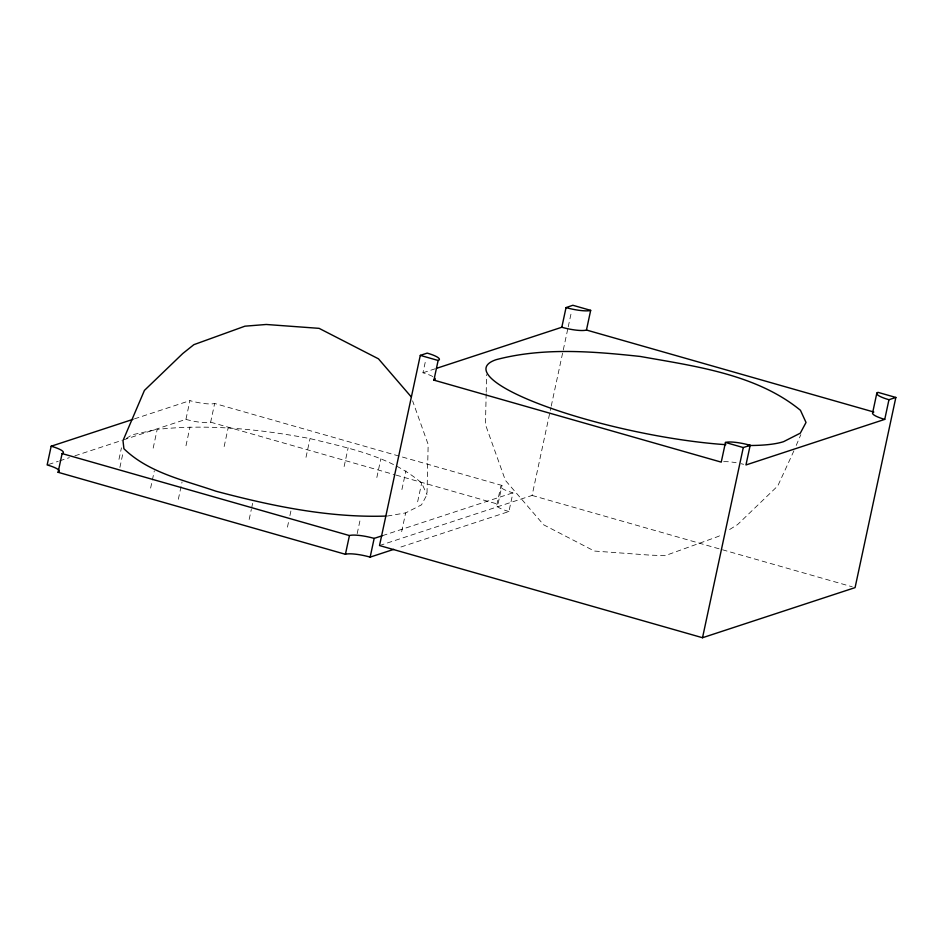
<?xml version="1.0" encoding="UTF-8"?>
<svg xmlns="http://www.w3.org/2000/svg" width="943" height="943" viewBox="0 0 943 943"><rect width="100%" height="100%" fill="white"/><g stroke="black" fill="none" stroke-linecap="round" stroke-linejoin="round"><path stroke-width="0.71" stroke-dasharray="4.71 3.54" d="M387.314 516.069L405.655 512.898L421.521 504.835L426.979 494.651L428.169 444.459L412.598 400.858M486.175 393.667L485.445 424.527L505.401 480.376L543.651 524.815L594.373 551.054L649.857 555.121L665.074 555.686L718.696 536.284L722.232 534.092M486.211 392.205L486.635 374.571M118.971 459.359L121.447 447.831M119.891 467.445L123.285 451.603M153.179 448.125L157.198 429.395C208.238 423.855 259.761 429.159 310.023 438.589C348.721 448.173 390.661 456.212 421.662 483.052L426.979 494.651M150.621 488.097L154.334 470.816M123.474 439.874L185.924 419.364L189.944 400.634A19.532 3.866 12.1 0 0 214.662 403.463L501.994 485.456A19.532 3.866 12.1 0 0 512.945 492.812L508.925 511.53L397.899 548.001M185.983 445.744L189.991 427.014M178.345 499.248L182.046 481.967M185.924 419.364A19.532 3.866 12.1 0 0 210.654 422.181L214.662 403.463M224.151 446.558L228.159 427.827M249.164 519.463L251.333 509.373M251.64 507.935L252.877 502.171M287.45 527.137L288.688 521.385M289.914 515.621L291.151 509.857M306.004 457.32L310.023 438.589M344.124 466.537L348.144 447.807M357.185 533.644L360.273 519.239M376.835 477.523L380.854 458.805M432.825 376.587A19.532 3.866 12.1 0 0 422.971 372.78L425.682 360.143M401.907 489.547L405.926 470.816M401.647 531.628L405.655 512.898M417.643 501.77L421.662 483.052M496.808 504.941L500.827 486.223M508.925 511.53A19.532 3.866 12.1 0 1 497.987 504.187L501.994 485.456M379.522 545.549L532.088 495.44L550.924 407.565M551.231 406.115L562.971 351.374M563.277 349.936L567.91 328.329M568.216 326.879L571.623 311.037M793.912 450.837L777.786 485.904L737.567 524.591L726.959 531.168M796.222 445.438L800.843 434.629M126.374 438.448L132.008 434.806L157.198 429.395M134.436 418.869L189.944 400.634M48.541 464.486L58.254 461.292M59.645 460.844L69.358 457.65M74.91 455.823L122.095 440.322M422.971 372.78L435.466 368.689M382.493 535.659L512.945 492.812M532.088 495.44L852.248 586.805M210.654 422.181L394.657 474.694M396.072 475.095L497.987 504.187M723.635 461.716A19.532 3.866 12.1 0 1 736.129 462.718M741.115 463.72A19.532 3.866 12.1 0 1 743.579 464.31"/><path stroke-width="1.41" d="M133.046 419.329L51.17 446.216L47.15 464.946A19.532 3.866 12.1 0 1 59.15 470.486M393.738 549.368L370.151 557.124A19.532 3.866 12.1 0 0 345.421 554.295L58.089 472.29L62.108 453.571A19.532 3.866 12.1 0 0 51.17 446.216M345.421 554.295L349.44 535.565A19.532 3.866 12.1 0 1 374.159 538.394L382.493 535.659M370.151 557.124L374.159 538.394M888.954 399.714L884.746 419.376L745.96 464.958L750.18 445.296A19.532 3.866 12.1 0 0 725.462 442.467L721.242 462.129L433.91 380.135L438.13 360.474A19.532 3.866 12.1 0 0 427.179 353.118L420.295 355.381L379.522 545.549L702.523 637.727L855.077 587.619L895.85 397.451L878.016 392.359A19.532 3.866 12.1 0 0 888.954 399.714L895.85 397.451M561.816 327.256L566.036 307.595L572.849 305.273L590.672 310.365L586.463 330.026A19.532 3.866 12.1 0 1 561.816 327.256L436.857 368.23M702.523 637.727L743.284 447.56L750.18 445.296M872.629 412.786L876.837 393.125M385.852 516.08C328.305 517.907 271.313 505.872 215.971 491.22C184.298 480.258 148.664 472.808 123.91 448.727L122.991 440.64L144.432 390.402L182.73 353.554L193.869 344.666L244.932 326.184L266.268 324.475L319.111 328.353L378.473 358.835L411.136 396.767M586.463 330.026L873.807 412.02A19.532 3.866 12.1 0 0 884.746 419.376M420.295 355.381L438.13 360.474M725.462 442.467L743.284 447.56M62.108 453.571L349.44 535.565M747.716 445.509A157.375 31.107 12.1 0 0 783.645 441.63L800.301 433.155L806.029 422.464L800.442 410.288C756.203 374.065 694.802 366.214 640.262 356.454C592.534 351.338 543.286 347.26 496.313 359.637A157.375 31.107 12.1 0 0 543.852 405.702A157.375 31.107 12.1 0 0 725.851 444.683M590.672 310.365A19.532 3.866 12.1 0 1 566.036 307.595M434.971 378.32A19.532 3.866 12.1 0 1 433.91 380.135M59.268 471.535A19.532 3.866 12.1 0 1 58.089 472.29"/></g></svg>
